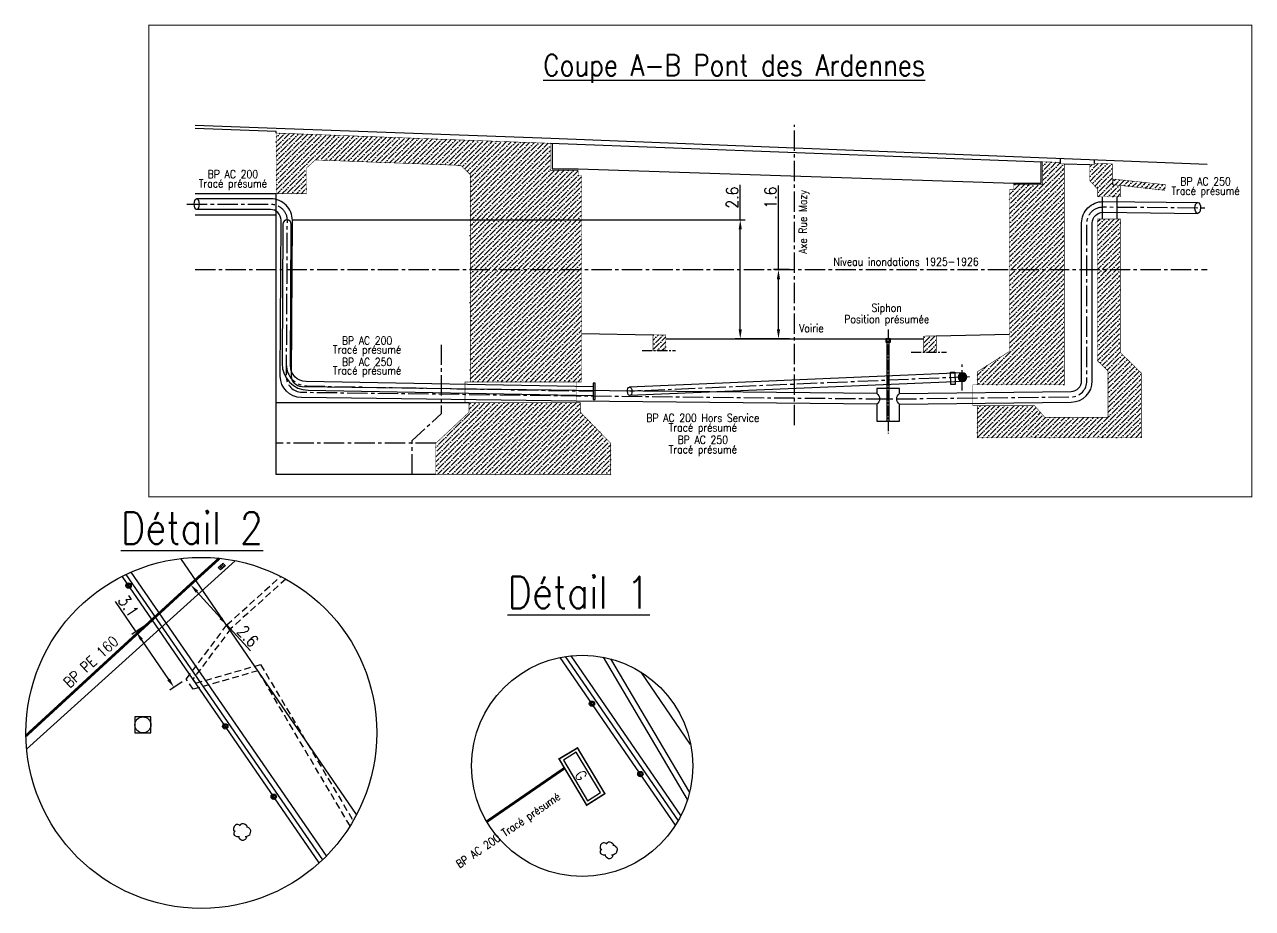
# Model space of a CAD drawing. Header units: millimetres. Extents: x 185000 to 186000, y 127990 to 129010.
# Drawn here: x 185788.6 to 185903.7, y 128015.9 to 128098.7 of the extents above; entities that cross this region are included whole.
import ezdxf
from ezdxf.enums import TextEntityAlignment as Align

# ---------------------------------------------------------------- set-up
doc = ezdxf.new("R2010")
doc.units = ezdxf.units.MM
doc.header["$PDMODE"] = 34
doc.linetypes.add('CENTER2', pattern=[28.575, 19.05, -3.175, 3.175, -3.175])
doc.linetypes.add('DASHED2', pattern=[9.525, 6.35, -3.175])
doc.layers.get('0').update_dxf_attribs({"linetype": 'CONTINUOUS'})
doc.layers.get('DEFPOINTS').update_dxf_attribs({"linetype": 'CONTINUOUS'})
doc.layers.add('L_900', color=7, linetype='CONTINUOUS')
doc.styles.get("Standard").update_dxf_attribs({"font": 'romans.shx', "width": 0.85})
doc.dimstyles.get("Standard").update_dxf_attribs({"dimtxt": 1.5, "dimasz": 1.2, "dimexe": 0.625, "dimexo": 0.625, "dimgap": 0.25, "dimtad": 1, "dimdec": 1, "dimzin": 0, "dimdsep": 46, "dimtxsty": 'Standard', "dimcen": -0.5, "dimadec": 0, "dimazin": 0, "dimtfac": 1, "dimtdec": 1, "dimtmove": 0, "dimatfit": 3, "dimfxl": 0, "dimtolj": 1, "dimtzin": 0, "dimarcsym": 0})
pattern_1 = [(45, (-4.53163, -4.3953), (0.16837980227, 0.61739260832), [0.79375, -0.15875, 0, -0.15875])]
pattern_2 = [(45, (-4.5316, -4.3953), (1.683798023, 6.173926083), [7.9375, -1.5875, 0, -1.5875])]

# ---------------------------------------------------------------- blocks, each defined once
blk = doc.blocks.new('t322o')
at = {"color": 0, "linetype": 'Continuous'}
for radius in [0.25, 0.15]:
    blk.add_circle((0, 0), radius, dxfattribs=at)
blk = doc.blocks.new('*D1418')
at = {"layer": 'DEFPOINTS', "color": 0, "linetype": 'Continuous', "transparency": 16777216}
for p in [(185800.2, 128042.6), (185803.75, 128037.37), (185802.6, 128036.59)]:
    blk.add_point(p, dxfattribs=at)
at = {"layer": 'L_900', "color": 0, "linetype": 'Continuous', "lineweight": -2, "transparency": 16777216}
for p, q in [((185799.05, 128041.81), (185797.12, 128044.65)), ((185799.81, 128042.33), (185798.66, 128041.55)), ((185802.1, 128037.33), (185799.56, 128041.07)), ((185803.36, 128037.11), (185802.22, 128036.33))]:
    blk.add_line(p, q, dxfattribs=at)
at = {"layer": 'L_900', "color": 0, "linetype": 'Continuous', "transparency": 16777216}
for points in [[(185799.68, 128041.15), (185799.43, 128040.98), (185799.05, 128041.81)], [(185802.22, 128037.42), (185801.97, 128037.25), (185802.6, 128036.59)]]:
    blk.add_solid(points, dxfattribs=at)
at = {"layer": 'L_900', "color": 0, "linetype": 'Continuous', "transparency": 16777216, "insert": (185798.33, 128044.2), "char_height": 1.125, "attachment_point": 5, "rotation": 304.2229}
blk.add_mtext('\\A1;3.1', dxfattribs=at)
blk = doc.blocks.new('*D1419')
at = {"layer": 'DEFPOINTS', "color": 0, "linetype": 'Continuous', "transparency": 16777216}
for p in [(185804.14, 128046.22), (185807.56, 128042.44), (185807.56, 128042.44)]:
    blk.add_point(p, dxfattribs=at)
at = {"layer": 'L_900', "color": 0, "linetype": 'Continuous', "lineweight": -2, "transparency": 16777216}
for p, q in [((185804.75, 128045.55), (185806.96, 128043.11)), ((185807.56, 128042.44), (185809.76, 128040.01))]:
    blk.add_line(p, q, dxfattribs=at)
at = {"layer": 'L_900', "color": 0, "linetype": 'Continuous', "transparency": 16777216}
for points in [[(185804.86, 128045.65), (185804.64, 128045.45), (185804.14, 128046.22)], [(185807.07, 128043.21), (185806.85, 128043), (185807.56, 128042.44)]]:
    blk.add_solid(points, dxfattribs=at)
at = {"layer": 'L_900', "color": 0, "linetype": 'Continuous', "transparency": 16777216, "insert": (185809.52, 128041.39), "char_height": 1.125, "attachment_point": 5, "rotation": 312.1171}
blk.add_mtext('\\A1;2.6', dxfattribs=at)
blk = doc.blocks.new('*D1426')
at = {"layer": 'DEFPOINTS', "color": 0, "linetype": 'Continuous', "transparency": 16777216}
for p in [(185860.74, 128075.72), (185859.24, 128069.24), (185860.74, 128069.24)]:
    blk.add_point(p, dxfattribs=at)
at = {"layer": 'L_900', "color": 0, "linetype": 'Continuous', "lineweight": -2, "transparency": 16777216}
for p, q in [((185859.24, 128075.72), (185859.24, 128083.59)), ((185860.27, 128075.72), (185858.77, 128075.72)), ((185859.24, 128070.14), (185859.24, 128074.82)), ((185860.27, 128069.24), (185858.77, 128069.24))]:
    blk.add_line(p, q, dxfattribs=at)
at = {"layer": 'L_900', "color": 0, "linetype": 'Continuous', "transparency": 16777216}
for points in [[(185859.09, 128074.82), (185859.39, 128074.82), (185859.24, 128075.72)], [(185859.09, 128070.14), (185859.39, 128070.14), (185859.24, 128069.24)]]:
    blk.add_solid(points, dxfattribs=at)
at = {"layer": 'L_900', "color": 0, "linetype": 'Continuous', "transparency": 16777216, "insert": (185858.49, 128082.47), "char_height": 1.125, "attachment_point": 5, "rotation": 90}
blk.add_mtext('\\A1;1.6', dxfattribs=at)
blk = doc.blocks.new('*D1427')
at = {"layer": 'DEFPOINTS', "color": 0, "linetype": 'Continuous', "transparency": 16777216}
for p in [(185813.19, 128080.38), (185855.66, 128069.24), (185860.76, 128069.24)]:
    blk.add_point(p, dxfattribs=at)
at = {"layer": 'L_900', "color": 0, "linetype": 'Continuous', "lineweight": -2, "transparency": 16777216}
for p, q in [((185855.66, 128080.38), (185855.66, 128083.66)), ((185813.66, 128080.38), (185856.13, 128080.38)), ((185855.66, 128070.14), (185855.66, 128079.48)), ((185860.29, 128069.24), (185855.19, 128069.24))]:
    blk.add_line(p, q, dxfattribs=at)
at = {"layer": 'L_900', "color": 0, "linetype": 'Continuous', "transparency": 16777216}
for points in [[(185855.51, 128079.48), (185855.81, 128079.48), (185855.66, 128080.38)], [(185855.51, 128070.14), (185855.81, 128070.14), (185855.66, 128069.24)]]:
    blk.add_solid(points, dxfattribs=at)
at = {"layer": 'L_900', "color": 0, "linetype": 'Continuous', "transparency": 16777216, "insert": (185854.91, 128082.47), "char_height": 1.125, "attachment_point": 5, "rotation": 90}
blk.add_mtext('\\A1;2.6', dxfattribs=at)

msp = doc.modelspace()

# ---------------------------------------------------------------- hatches: boundary and pattern name
at = {"layer": 'L_900', "ltscale": 0.5}
h = msp.add_hatch(dxfattribs=at)
h.set_pattern_fill('ANSI36', color=252, scale=0.1)
h.set_pattern_definition(pattern_1)
h.paths.add_polyline_path([(185840.79, 128075.82), (185840.79, 128084.54), (185840.47, 128084.54), (185840.47, 128085.02), (185837.88, 128085.02), (185837.88, 128087.55), (185812.17, 128088.51), (185812.17, 128082.83), (185814.99, 128082.83), (185814.99, 128085.21), (185815.83, 128085.99), (185829.49, 128085.48), (185830.36, 128084.62), (185830.36, 128075.87)])
h.paths.add_polyline_path([(185830.36, 128065.19), (185840.79, 128065.19), (185840.79, 128075.82), (185830.36, 128075.87)])
h = msp.add_hatch(dxfattribs=at)
h.set_pattern_fill('ANSI36', color=252, scale=0.1)
h.set_pattern_definition(pattern_1)
h.paths.add_polyline_path([(185880.89, 128075.61), (185886.02, 128075.59), (185886.02, 128085.63), (185885.68, 128085.63), (185885.68, 128085.76), (185883.99, 128085.82), (185883.99, 128083.7), (185881.27, 128083.7), (185881.27, 128083.2), (185880.89, 128083.2)])
h.paths.add_polyline_path([(185880.89, 128068.06), (185877.87, 128066.15), (185877.87, 128064.93), (185886.02, 128064.93), (185886.02, 128075.59), (185880.89, 128075.61)])
h = msp.add_hatch(dxfattribs=at)
h.set_pattern_fill('ANSI36', color=252, scale=0.1)
h.set_pattern_definition(pattern_1)
h.paths.add_polyline_path([(185890.53, 128085.62), (185888.85, 128085.67), (185888.85, 128085.55), (185888.42, 128085.56), (185888.42, 128084.03), (185889.16, 128083.25), (185889.16, 128082.54), (185891.27, 128082.54), (185891.27, 128083.6), (185890.57, 128083.68), (185890.53, 128083.69)])
h = msp.add_hatch(dxfattribs=at)
h.set_pattern_fill('ANSI36', color=256, scale=0.1)
h.set_pattern_definition(pattern_1)
h.paths.add_polyline_path([(185890.63, 128084.2), (185890.57, 128083.68), (185895.44, 128083.15), (185895.49, 128083.67)])
h = msp.add_hatch(dxfattribs=at)
h.set_pattern_fill('ANSI36', color=252, scale=0.1)
h.set_pattern_definition(pattern_1)
h.paths.add_polyline_path([(185895.44, 128083.15), (185895.49, 128083.67), (185890.63, 128084.2), (185890.57, 128083.68)])
h = msp.add_hatch(dxfattribs=at)
h.set_pattern_fill('ANSI36', color=1)
h.set_pattern_definition(pattern_2)
edge = h.paths.add_edge_path()
edge.add_ellipse((185804.72, 128081.85), major_axis=(0, 0.5), ratio=0.451308, start_angle=90, end_angle=270)
edge.add_line((185804.95, 128081.85), (185804.5, 128081.85))
h = msp.add_hatch(dxfattribs=at)
h.set_pattern_fill('ANSI36', color=1)
h.set_pattern_definition(pattern_2)
edge = h.paths.add_edge_path()
edge.add_ellipse((185898.53, 128081.5), major_axis=(0.004, 0.516), ratio=0.510284, start_angle=87.4039, end_angle=272.5377)
edge.add_line((185898.79, 128081.52), (185898.27, 128081.52))
edge = h.paths.add_edge_path()
edge.add_ellipse((185898.53, 128081.5), major_axis=(0.004, 0.516), ratio=0.510284, start_angle=272.5377, end_angle=359.8946)
edge.add_line((185898.54, 128082.01), (185898.53, 128082.01))
edge.add_ellipse((185898.53, 128081.5), major_axis=(0.004, 0.516), ratio=0.510284, start_angle=0, end_angle=87.4039)
edge.add_line((185898.27, 128081.52), (185898.79, 128081.52))
h = msp.add_hatch(dxfattribs=at)
h.set_pattern_fill('ANSI36', color=252, scale=0.1)
h.set_pattern_definition(pattern_1)
h.paths.add_polyline_path([(185891.27, 128080.46), (185889.14, 128080.46), (185889.14, 128075.57), (185891.27, 128075.56)])
h = msp.add_hatch(dxfattribs=at)
h.set_pattern_fill('ANSI36', color=252, scale=0.1)
h.set_pattern_definition(pattern_1)
h.paths.add_polyline_path([(185893.24, 128059.97), (185893.24, 128066.04), (185891.27, 128067.96), (185891.27, 128075.56), (185889.14, 128075.57), (185889.14, 128067.17), (185890.12, 128066.23), (185890.12, 128061.88), (185884.2, 128061.88), (185883.24, 128062.97), (185877.87, 128062.97), (185877.87, 128059.97)])
h = msp.add_hatch(dxfattribs=at)
h.set_pattern_fill('ANSI36', color=252, scale=0.1)
h.set_pattern_definition(pattern_1)
h.paths.add_polyline_path([(185847.49, 128068.14), (185848.69, 128068.14), (185848.69, 128069.59), (185847.49, 128069.62)])
h = msp.add_hatch(dxfattribs=at)
h.set_pattern_fill('ANSI36', color=252, scale=0.1)
h.set_pattern_definition(pattern_1)
h.paths.add_polyline_path([(185874.03, 128069.51), (185872.84, 128069.49), (185872.84, 128067.99), (185874.03, 128067.99)])
h = msp.add_hatch(color=252, dxfattribs=at)
h.dxf.hatch_style = 1
h.paths.add_polyline_path([(185876.88, 128065.67), (185876.47, 128065.65), (185876.47, 128065.25, 0.007997), (185876.48, 128065.25, 0.426437)])
h.paths.add_polyline_path([(185876.47, 128065.65), (185876.08, 128065.63, 0.392315), (185876.47, 128065.25)])
h.paths.add_polyline_path([(185876.47, 128066.05), (185876.45, 128066.05, 0.402095), (185876.08, 128065.63), (185876.47, 128065.65)])
h.paths.add_polyline_path([(185876.48, 128066.05, 0.007997), (185876.47, 128066.05), (185876.47, 128065.65), (185876.88, 128065.67, 0.402095)])
h = msp.add_hatch(dxfattribs=at)
h.set_pattern_fill('ANSI36', color=252, scale=0.1)
h.set_pattern_definition(pattern_1)
h.paths.add_polyline_path([(185830.25, 128063.25), (185830.25, 128062.37), (185827.13, 128059.45), (185827.13, 128056.54), (185843.52, 128056.54), (185843.52, 128059.45), (185840.68, 128062.37), (185840.68, 128063.25)])

# ---------------------------------------------------------------- linework, layer by layer
at = {"layer": 'L_900', "color": 252}
for p, q in [((185807.07, 128047.69), (185806.86, 128047.91)), ((185807.18, 128047.79), (185806.97, 128048.01)), ((185807.29, 128047.89), (185807.08, 128048.11)), ((185808.23, 128023.56), (185808.18, 128023.39)), ((185808.18, 128023.39), (185808.18, 128023.22)), ((185808.18, 128023.22), (185808.29, 128023.11)), ((185808.35, 128023.68), (185808.23, 128023.56)), ((185808.23, 128022.99), (185808.29, 128023.11)), ((185808.23, 128022.88), (185808.23, 128022.99)), ((185808.29, 128023.11), (185808.35, 128023.16)), ((185808.46, 128023.74), (185808.35, 128023.68)), ((185808.58, 128023.74), (185808.46, 128023.74)), ((185808.75, 128023.68), (185808.58, 128023.74)), ((185808.75, 128023.68), (185808.86, 128023.79)), ((185808.8, 128023.62), (185808.75, 128023.68)), ((185808.86, 128023.79), (185808.98, 128023.85)), ((185808.98, 128023.85), (185809.09, 128023.85)), ((185809.09, 128023.85), (185809.26, 128023.79)), ((185809.26, 128023.79), (185809.38, 128023.68)), ((185809.38, 128023.68), (185809.43, 128023.56)), ((185809.49, 128023.51), (185809.38, 128023.51)), ((185809.43, 128023.56), (185809.43, 128023.51)), ((185809.6, 128023.45), (185809.49, 128023.51)), ((185809.6, 128023.45), (185809.72, 128023.34)), ((185809.72, 128023.34), (185809.78, 128023.22)), ((185809.78, 128023.11), (185809.72, 128022.88)), ((185809.78, 128023.22), (185809.78, 128023.11)), ((185808.23, 128022.82), (185808.23, 128022.88)), ((185808.29, 128022.71), (185808.23, 128022.82)), ((185808.35, 128022.65), (185808.29, 128022.71)), ((185808.52, 128022.59), (185808.35, 128022.65)), ((185808.63, 128022.59), (185808.52, 128022.59)), ((185808.63, 128022.59), (185808.69, 128022.59)), ((185808.69, 128022.59), (185808.69, 128022.65)), ((185808.69, 128022.54), (185808.69, 128022.59)), ((185808.75, 128022.42), (185808.69, 128022.54)), ((185808.86, 128022.31), (185808.75, 128022.42)), ((185808.98, 128022.25), (185808.86, 128022.31)), ((185809.09, 128022.25), (185808.98, 128022.25)), ((185809.2, 128022.31), (185809.09, 128022.25)), ((185809.26, 128022.36), (185809.2, 128022.31)), ((185809.32, 128022.59), (185809.26, 128022.59)), ((185809.32, 128022.42), (185809.26, 128022.36)), ((185809.49, 128022.65), (185809.32, 128022.59)), ((185809.38, 128022.54), (185809.32, 128022.42)), ((185809.38, 128022.54), (185809.38, 128022.59)), ((185809.6, 128022.71), (185809.49, 128022.65)), ((185809.66, 128022.76), (185809.6, 128022.71)), ((185809.72, 128022.88), (185809.66, 128022.76)), ((185842.58, 128021.84), (185842.52, 128021.67)), ((185842.69, 128021.96), (185842.58, 128021.84)), ((185842.81, 128022.02), (185842.69, 128021.96)), ((185842.92, 128022.02), (185842.81, 128022.02)), ((185843.09, 128021.96), (185842.92, 128022.02)), ((185843.09, 128021.96), (185843.21, 128022.07)), ((185843.15, 128021.9), (185843.09, 128021.96)), ((185843.21, 128022.07), (185843.32, 128022.13)), ((185843.32, 128022.13), (185843.44, 128022.13)), ((185843.44, 128022.13), (185843.61, 128022.07)), ((185843.61, 128022.07), (185843.72, 128021.96)), ((185843.72, 128021.96), (185843.78, 128021.84)), ((185843.78, 128021.84), (185843.78, 128021.79)), ((185842.52, 128021.67), (185842.52, 128021.5)), ((185842.52, 128021.5), (185842.64, 128021.39)), ((185842.58, 128021.27), (185842.64, 128021.39)), ((185842.58, 128021.16), (185842.58, 128021.27)), ((185842.58, 128021.1), (185842.58, 128021.16)), ((185842.64, 128020.99), (185842.58, 128021.1)), ((185842.64, 128021.39), (185842.69, 128021.44)), ((185842.69, 128020.93), (185842.64, 128020.99)), ((185842.86, 128020.87), (185842.69, 128020.93)), ((185842.98, 128020.87), (185842.86, 128020.87)), ((185842.98, 128020.87), (185843.04, 128020.87)), ((185843.04, 128020.87), (185843.04, 128020.93)), ((185843.04, 128020.82), (185843.04, 128020.87)), ((185843.09, 128020.7), (185843.04, 128020.82)), ((185843.21, 128020.59), (185843.09, 128020.7)), ((185843.66, 128020.87), (185843.61, 128020.87)), ((185843.66, 128020.7), (185843.61, 128020.64)), ((185843.84, 128020.93), (185843.66, 128020.87)), ((185843.72, 128020.82), (185843.66, 128020.7)), ((185843.84, 128021.79), (185843.72, 128021.79)), ((185843.72, 128020.82), (185843.72, 128020.87)), ((185843.95, 128021.73), (185843.84, 128021.79)), ((185843.95, 128020.99), (185843.84, 128020.93)), ((185843.95, 128021.73), (185844.06, 128021.62)), ((185844.01, 128021.04), (185843.95, 128020.99)), ((185844.06, 128021.16), (185844.01, 128021.04)), ((185844.06, 128021.62), (185844.12, 128021.5)), ((185844.12, 128021.39), (185844.06, 128021.16)), ((185844.12, 128021.5), (185844.12, 128021.39)), ((185843.32, 128020.53), (185843.21, 128020.59)), ((185843.44, 128020.53), (185843.32, 128020.53)), ((185843.55, 128020.59), (185843.44, 128020.53)), ((185843.61, 128020.64), (185843.55, 128020.59))]:
    msp.add_line(p, q, dxfattribs=at)
at = {"layer": 'L_900', "ltscale": 0.5, "const_width": 0.1}
msp.add_lwpolyline([(185800.23, 128098.62), (185903.61, 128098.62), (185903.61, 128054.43), (185800.23, 128054.43)], close=True, dxfattribs=at)
at = {"layer": 'L_900', "ltscale": 0.5, "flags": 128}
for points in [[(185804.57, 128089.26), (185812.17, 128088.98), (185837.9, 128088.02), (185899.4, 128085.59)], [(185837.88, 128087.55), (185883.99, 128085.82)], [(185838.02, 128087.54), (185838.02, 128085.15), (185840.47, 128085.15), (185881.27, 128083.81), (185883.85, 128083.81), (185883.85, 128085.83)], [(185885.68, 128085.76), (185885.68, 128086.13)], [(185886.02, 128085.63), (185888.42, 128085.56)], [(185888.85, 128085.67), (185888.85, 128086)], [(185812.17, 128082.83), (185804.57, 128082.83)], [(185827.13, 128056.54), (185812.17, 128056.54), (185812.17, 128082.83)], [(185889.61, 128080.46), (185889.61, 128082.54)], [(185890.99, 128080.46), (185890.99, 128082.54)], [(185812.17, 128080.82), (185804.57, 128080.82)], [(185840.79, 128069.74), (185847.49, 128069.62)], [(185848.69, 128069.24), (185872.84, 128069.24)], [(185874.03, 128069.51), (185880.89, 128069.66)], [(185830.25, 128063.25), (185812.17, 128063.25)]]:
    msp.add_lwpolyline(points, dxfattribs=at)
at = {"layer": 'L_900', "color": 1, "ltscale": 0.5, "flags": 128}
for points in [[(185812.17, 128088.51), (185812.17, 128088.67), (185804.57, 128088.95)], [(185869.42, 128061.53), (185869.42, 128069.24)], [(185869.62, 128061.53), (185869.62, 128069.24)]]:
    msp.add_lwpolyline(points, dxfattribs=at)
at = {"layer": 'L_900', "linetype": 'CENTER2', "ltscale": 0.1, "flags": 128}
for points in [[(185860.74, 128061.14), (185860.74, 128089.29)], [(185804.57, 128075.72), (185899.4, 128075.72)], [(185824.93, 128056.54), (185824.93, 128059.7), (185827.65, 128062.25), (185827.65, 128062.25), (185827.65, 128062.25), (185827.65, 128068.66)], [(185827.13, 128059.45), (185812.17, 128059.45)]]:
    msp.add_lwpolyline(points, dxfattribs=at)
at = {"layer": 'L_900', "ltscale": 0.5, "const_width": 0.05, "flags": 128}
for points in [[(185830.36, 128065.19), (185840.79, 128065.19), (185840.79, 128084.54), (185840.47, 128084.54), (185840.47, 128085.02), (185837.88, 128085.02), (185837.88, 128087.55), (185812.17, 128088.51), (185812.17, 128082.83), (185814.99, 128082.83), (185814.99, 128085.21), (185815.83, 128085.99), (185829.49, 128085.48), (185830.36, 128084.62), (185830.36, 128065.19)], [(185890.53, 128085.62), (185890.53, 128083.69), (185891.27, 128083.6), (185891.27, 128082.54), (185889.16, 128082.54), (185889.16, 128083.25), (185888.42, 128084.03), (185888.42, 128085.56), (185888.85, 128085.55), (185888.85, 128085.67), (185890.53, 128085.62)], [(185890.12, 128061.88), (185884.2, 128061.88), (185883.24, 128062.97), (185877.87, 128062.97), (185877.87, 128059.97), (185893.24, 128059.97), (185893.24, 128066.04), (185891.27, 128067.96), (185891.27, 128080.46), (185889.14, 128080.46), (185889.14, 128067.17), (185890.12, 128066.23), (185890.12, 128061.88)], [(185830.36, 128065.19), (185829.86, 128065.19), (185829.86, 128063.25)], [(185840.28, 128063.25), (185840.28, 128065.19)], [(185877.87, 128062.97), (185877.45, 128062.97), (185877.45, 128064.93), (185877.87, 128064.93)], [(185840.68, 128062.37), (185840.68, 128063.25), (185830.25, 128063.25), (185830.25, 128062.37), (185827.13, 128059.45), (185827.13, 128056.54), (185843.52, 128056.54), (185843.52, 128059.45), (185840.68, 128062.37)]]:
    msp.add_lwpolyline(points, dxfattribs=at)
for points in [[(185886.02, 128064.93), (185886.02, 128085.63), (185885.68, 128085.63), (185885.68, 128085.76), (185883.99, 128085.82), (185883.99, 128083.7), (185881.27, 128083.7), (185881.27, 128083.2), (185880.89, 128083.2), (185880.89, 128068.06), (185877.87, 128066.15), (185877.87, 128064.93)], [(185890.57, 128083.68), (185890.63, 128084.2), (185895.49, 128083.67), (185895.44, 128083.15)], [(185848.69, 128068.14), (185848.69, 128069.59), (185847.49, 128069.62), (185847.49, 128068.14)], [(185874.03, 128069.51), (185872.84, 128069.49), (185872.84, 128067.99), (185874.03, 128067.99)]]:
    msp.add_lwpolyline(points, close=True, dxfattribs=at)
at = {"layer": 'L_900', "color": 1, "linetype": 'CENTER2', "ltscale": 0.1, "flags": 128}
msp.add_lwpolyline([(185803.81, 128081.85), (185811.69, 128081.85, -0.415804), (185813.19, 128080.34), (185813.11, 128065.75, 0.411827), (185814.59, 128064.24), (185840.28, 128063.9), (185868.72, 128063.62), (185870.32, 128063.61), (185886.67, 128063.81, 0.410508), (185888.15, 128065.31), (185888.15, 128080.09, -0.416842), (185889.67, 128081.59), (185899.4, 128081.51)], format="xyb", dxfattribs=at)
at = {"layer": 'L_900', "color": 1, "linetype": 'Continuous', "ltscale": 0.1, "flags": 128}
for points in [[(185868.45, 128064.12), (185840.29, 128064.4), (185814.6, 128064.74, -0.411827), (185813.61, 128065.75), (185813.69, 128080.34, 0.415804), (185811.69, 128082.35), (185804.72, 128082.35)], [(185868.45, 128063.12), (185840.28, 128063.4), (185814.54, 128063.74, -0.411464), (185812.56, 128065.75), (185812.63, 128080.35, 0.41544), (185811.63, 128081.35), (185804.72, 128081.35)]]:
    msp.add_lwpolyline(points, format="xyb", dxfattribs=at)
at = {"layer": 'L_900', "color": 1, "ltscale": 0.5, "flags": 128}
for points in [[(185870.59, 128064.12), (185886.67, 128064.31, 0.410508), (185887.65, 128065.31), (185887.65, 128080.09, -0.416842), (185889.67, 128082.09), (185898.54, 128082.01)], [(185870.59, 128063.12), (185886.68, 128063.31, 0.410508), (185888.65, 128065.31), (185888.65, 128080.09, -0.416842), (185889.66, 128081.09), (185898.53, 128080.98)]]:
    msp.add_lwpolyline(points, format="xyb", dxfattribs=at)
at = {"layer": 'L_900', "color": 0, "ltscale": 0.5, "flags": 128}
msp.add_lwpolyline([(185841.87, 128064.73), (185814.98, 128065.23, -0.41047), (185813.51, 128066.73), (185813.59, 128079.99, 0.41252), (185813.19, 128080.38, 0.412339), (185812.79, 128079.99), (185812.72, 128066.93, 0.410366), (185815.17, 128064.42), (185841.87, 128063.93)], format="xyb", dxfattribs=at)
at = {"layer": 'L_900', "color": 1, "ltscale": 0.5, "flags": 128}
msp.add_lwpolyline([(185869.74, 128069.24), (185869.3, 128069.24), (185869.3, 128068.94), (185869.74, 128068.94), (185869.74, 128068.94)], close=True, dxfattribs=at)
at = {"layer": 'L_900', "color": 1, "linetype": 'CENTER2', "ltscale": 0.05, "flags": 128}
msp.add_lwpolyline([(185869.52, 128070.12), (185869.52, 128064.6), (185869.52, 128060.38)], dxfattribs=at)
at = {"layer": 'L_900', "linetype": 'CENTER2', "ltscale": 0.05, "flags": 128}
for points in [[(185846.46, 128068.14), (185849.58, 128068.14)], [(185871.67, 128067.99), (185875, 128067.99)]]:
    msp.add_lwpolyline(points, dxfattribs=at)
at = {"layer": 'L_900', "color": 0, "linetype": 'CENTER2', "ltscale": 0.1, "flags": 128}
msp.add_lwpolyline([(185813.12, 128066.83), (185813.12, 128066.83, 0.410366), (185815.08, 128064.82), (185841.87, 128064.33)], format="xyb", dxfattribs=at)
at = {"layer": 'L_900', "color": 252, "linetype": 'CENTER2', "ltscale": 0.1, "flags": 128}
for points in [[(185876.47, 128064.4), (185876.47, 128066.83)], [(185877.14, 128065.68), (185845.3, 128064.32)]]:
    msp.add_lwpolyline(points, dxfattribs=at)
at = {"layer": 'L_900', "color": 252, "ltscale": 0.5, "flags": 128}
for points in [[(185876.46, 128066.05), (185845.28, 128064.72)], [(185876.5, 128065.25), (185845.32, 128063.92)]]:
    msp.add_lwpolyline(points, dxfattribs=at)
msp.add_lwpolyline([(185875.81, 128064.97), (185875.4, 128064.95), (185875.35, 128066.1), (185875.76, 128066.11)], close=True, dxfattribs=at)
msp.add_lwpolyline([(185876.48, 128066.05, 1), (185876.48, 128065.25, 1)], format="xyb", close=True, dxfattribs=at)
at = {"layer": 'L_900', "color": 0, "ltscale": 0.5, "flags": 128}
msp.add_lwpolyline([(185842.07, 128063.57), (185842.07, 128065.07), (185841.87, 128065.07), (185841.87, 128063.57)], close=True, dxfattribs=at)
at = {"layer": 'L_900', "color": 1, "linetype": 'Continuous', "ltscale": 0.1, "flags": 128}
msp.add_lwpolyline([(185869.52, 128064.6), (185868.45, 128064.6), (185868.45, 128064.12, -0.536334), (185868.45, 128063.12), (185868.45, 128061.53), (185869.52, 128061.53), (185870.59, 128061.53), (185870.59, 128063.12, -0.536334), (185870.59, 128064.12), (185870.59, 128064.6)], format="xyb", close=True, dxfattribs=at)
at = {"layer": 'L_900', "color": 1, "linetype": 'Continuous', "const_width": 0.25, "flags": 128}
msp.add_lwpolyline([(185806.85, 128048.68), (185804.14, 128046.22), (185800.2, 128042.6), (185788.72, 128032.05)], dxfattribs=at)
at = {"layer": 'L_900', "color": 252, "flags": 128}
for points in [[(185808.32, 128048.46), (185788.79, 128030.81)], [(185819.71, 128024.68), (185803.23, 128048.66)], [(185851.01, 128031.25), (185846.36, 128038.02)]]:
    msp.add_lwpolyline(points, dxfattribs=at)
at = {"layer": 'L_900', "color": 252}
for points in [[(185798.1, 128047.18), (185816.51, 128020.44)], [(185816.88, 128020.8), (185798.57, 128047.39)], [(185816.2, 128020.15), (185797.74, 128047)], [(185849.59, 128023.69), (185838.79, 128039.4)], [(185839.25, 128039.48), (185849.84, 128024.1)], [(185850.1, 128024.6), (185839.81, 128039.55)], [(185850.72, 128026.1), (185842.84, 128039.41)], [(185843.51, 128039.26), (185850.9, 128026.76)]]:
    msp.add_lwpolyline(points, dxfattribs=at)
for points in [[(185807.36, 128047.96), (185806.96, 128047.59), (185806.75, 128047.81), (185807.16, 128048.18), (185807.19, 128048.22), (185807.4, 128048)], [(185800.44, 128032.33), (185800.44, 128033.83), (185798.94, 128033.83), (185798.94, 128032.33)]]:
    msp.add_lwpolyline(points, close=True, dxfattribs=at)
at = {"layer": 'L_900', "color": 252, "linetype": 'DASHED2', "ltscale": 0.1}
for points in [[(185819.1, 128023.61), (185810.48, 128038.15), (185804.41, 128036.41), (185803.75, 128037.37), (185807.56, 128042.44), (185812.6, 128046.99)], [(185813.07, 128046.74), (185807.93, 128042.1), (185804.37, 128037.36), (185804.62, 128036.99), (185810.72, 128038.73), (185819.39, 128024.09)]]:
    msp.add_lwpolyline(points, dxfattribs=at)
at = {"layer": 'L_900', "const_width": 0.15, "flags": 128}
msp.add_lwpolyline([(185841.27, 128025.56), (185842.97, 128026.64), (185840.41, 128030.92), (185838.68, 128029.89), (185841.27, 128025.56)], dxfattribs=at)
at = {"layer": 'L_900', "flags": 128}
msp.add_lwpolyline([(185841.36, 128025.98), (185842.56, 128026.74), (185840.3, 128030.51), (185839.09, 128029.78)], close=True, dxfattribs=at)
at = {"layer": 'L_900', "color": 1, "linetype": 'Continuous', "ltscale": 0.5, "const_width": 0.25, "flags": 128}
msp.add_lwpolyline([(185831.91, 128024.02), (185839.24, 128029.06)], dxfattribs=at)
at = {"layer": 'L_900', "ltscale": 0.5}
for centre, radius in [((185805.16, 128032.33), 16.44), ((185840.85, 128029.25), 10.36)]:
    msp.add_circle(centre, radius, dxfattribs=at)
at = {"layer": 'L_900', "color": 1, "ltscale": 0.5}
for centre, major_axis, ratio in [((185804.72, 128081.85), (0, 0.5), 0.451308), ((185898.53, 128081.5), (0.004, 0.516), 0.510284)]:
    msp.add_ellipse(centre, major_axis=major_axis, ratio=ratio, dxfattribs=at)
at = {"layer": 'L_900', "color": 252, "ltscale": 0.5}
msp.add_ellipse((185845.3, 128064.32), major_axis=(-0.017, 0.4), ratio=0.525126, dxfattribs=at)
at = {"layer": 'L_900', "color": 252}
msp.add_ellipse((185799.69, 128033.08), major_axis=(-0.53, 0.53), ratio=1, start_param=3.926991, end_param=10.210176, dxfattribs=at)

# ---------------------------------------------------------------- block references
at = {"layer": 'L_900', "color": 252, "rotation": 124.5068291137929}
for p in [(185798.34, 128046.13), (185841.76, 128035.06), (185807.4, 128032.94), (185846.3, 128028.47), (185811.94, 128026.35)]:
    msp.add_blockref('t322o', p, dxfattribs=at)

# ---------------------------------------------------------------- texts
at = {"layer": 'L_900', "color": 1, "linetype": 'Continuous', "width": 0.85}
for s, p in [('Tracé présumé', (185808.12, 128083.67)), ('BP AC 200', (185808.12, 128084.66)), ('BP AC 250', (185899.26, 128083.98)), ('Tracé présumé', (185899.26, 128082.97)), ('BP AC 250', (185820.69, 128067.07)), ('Tracé présumé', (185820.69, 128066.15)), ('BP AC 250', (185852.15, 128059.78)), ('Tracé présumé', (185852.15, 128058.76))]:
    msp.add_text(s, height=0.75, dxfattribs=at).set_placement(p, align=Align.MIDDLE)
at = {"layer": 'L_900', "linetype": 'Continuous', "width": 0.85}
msp.add_text('Axe Rue Mazy', height=0.75, rotation=90, dxfattribs=at).set_placement((185861.65, 128080.19), align=Align.MIDDLE)
for s, p in [('Niveau inondations 1925-1926', (185871.2, 128076.48)), ('Siphon', (185869.38, 128072.04)), ('Position présumée', (185869.38, 128070.98)), ('Voirie', (185862.32, 128070.25)), ('BP AC 200', (185820.69, 128069.07)), ('Tracé présumé', (185820.69, 128068.11))]:
    msp.add_text(s, height=0.75, dxfattribs=at).set_placement(p, align=Align.MIDDLE)
at = {"layer": 'L_900', "color": 252, "linetype": 'Continuous', "width": 0.85}
for s, p in [('BP AC 200 Hors Service', (185852.15, 128061.85)), ('Tracé présumé', (185852.15, 128060.81))]:
    msp.add_text(s, height=0.75, dxfattribs=at).set_placement(p, align=Align.MIDDLE)
at = {"layer": 'L_900', "color": 1, "linetype": 'Continuous', "width": 0.85}
for s, height, rotation, p in [('BP PE 160', 1, 42.585, (185794.82, 128038.99)), ('BP AC 200 Tracé présumé', 0.75, 34.5035, (185833.98, 128023.11))]:
    msp.add_text(s, height=height, rotation=rotation, dxfattribs=at).set_placement(p, align=Align.MIDDLE)
at = {"layer": 'L_900', "attachment_point": 1}
for s, width, insert, char_height in [('{\\LCoupe A-B Pont des Ardennes }', 53.9151, (185837.2, 128095.87), 2), ('{\\LDétail 2}', 15.7387, (185797.62, 128053.01), 3), ('{\\LDétail 1}', 15.7387, (185833.86, 128046.98), 3)]:
    msp.add_mtext_dynamic_manual_height_columns(s, width=width, gutter_width=5, heights=[0], dxfattribs=dict(at, insert=insert, char_height=char_height))
at = {"layer": 'L_900', "insert": (185840.74, 128028.35), "char_height": 1.01, "width": 1.6209, "attachment_point": 5, "rotation": 302.2231}
msp.add_mtext('G', dxfattribs=at)

# ---------------------------------------------------------------- dimensions: what is measured, and where the dimension line sits
at = {"layer": 'L_900', "linetype": 'Continuous'}
for base, p1, p2, text, picture, middle in [((185855.66, 128069.24), (185813.19, 128080.38), (185860.76, 128069.24), '2.6', '*D1427', (185855.66, 128082.47)), ((185859.24, 128069.24), (185860.74, 128075.72), (185860.74, 128069.24), '1.6', '*D1426', (185859.24, 128082.47))]:
    dim = msp.add_linear_dim(base=base, p1=p1, p2=p2, angle=90, text=text, dimstyle='Standard', override={"dimscale": 0.75}, dxfattribs=at)
    dim.commit()
    dim.dimension.update_dxf_attribs({"geometry": picture, "text_midpoint": middle, "dimtype": 160})
at = {"layer": 'L_900', "color": 1, "linetype": 'Continuous'}
for base, p1, p2, angle, text, picture, middle in [((185807.56, 128042.44), (185804.14, 128046.22), (185807.56, 128042.44), 132.1171, '2.6', '*D1419', (185808.97, 128040.89)), ((185802.6, 128036.59), (185800.2, 128042.6), (185803.75, 128037.37), 124.2229, '3.1', '*D1418', (185797.71, 128043.78))]:
    dim = msp.add_linear_dim(base=base, p1=p1, p2=p2, angle=angle, text=text, dimstyle='Standard', override={"dimscale": 0.75}, dxfattribs=at)
    dim.commit()
    dim.dimension.update_dxf_attribs({"geometry": picture, "text_midpoint": middle, "dimtype": 160})

doc.saveas('drawing.dxf')
